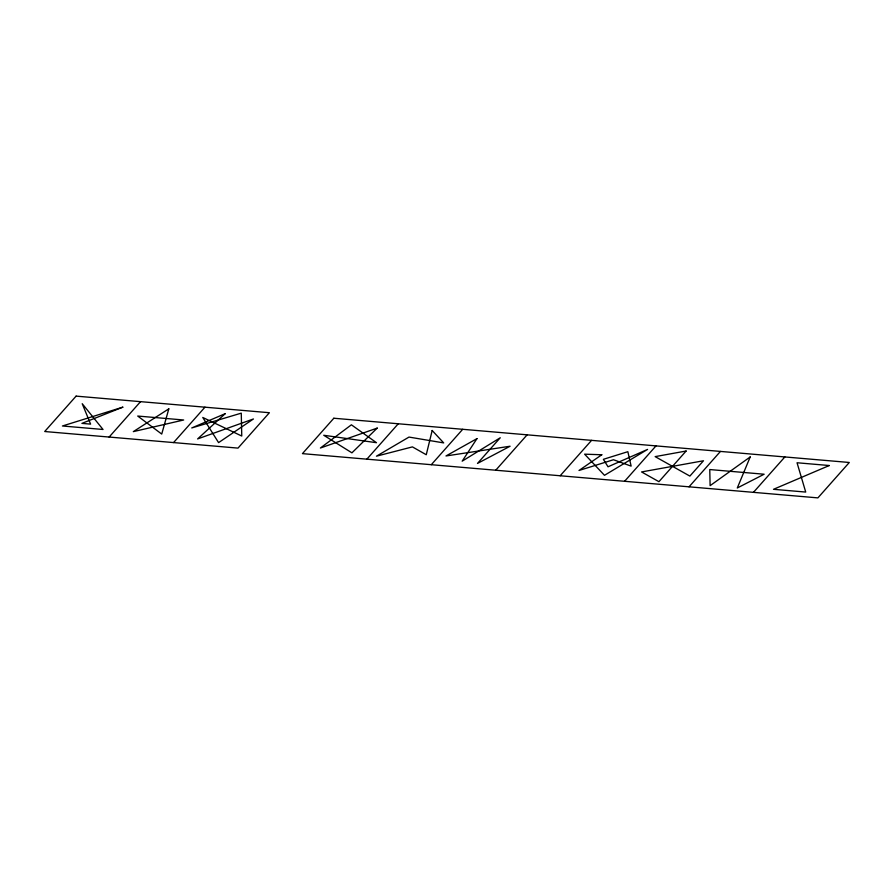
<?xml version="1.0" encoding="UTF-8"?>
<svg xmlns="http://www.w3.org/2000/svg" width="894" height="894" viewBox="0 0 894 894"><rect width="100%" height="100%" fill="white"/><g stroke="black" fill="none" stroke-linecap="round" stroke-linejoin="round"><path stroke-width="1.34" d="M109.135 437.054L140.537 401.652M173.57 442.575L204.961 407.183M366.864 459.17L398.266 423.767M431.299 464.701L462.701 429.299M495.734 470.233L527.136 434.83M560.169 475.764L591.571 440.362M624.604 481.285L655.995 445.894M689.039 486.817L720.43 451.425M753.463 492.348L784.865 456.946M432.171 430.495L426.259 454.744L412.425 446.888L376.452 456.186L409.005 437.077L443.692 442.91L432.171 430.495M168.821 408.837L161.725 434.071L137.71 416.045L183.672 419.99L133.318 431.634L168.821 408.837M750.2 456.946L737.293 487.99L764.135 474.222L709.769 469.551L710.115 485.654L750.2 456.946M476.971 438.619L462.176 461.159L500.26 437.758L477.497 463.427L510.094 446.229L445.983 455.962L476.971 438.619M76.102 396.12L44.7 431.523L238.005 448.106L269.396 412.715L76.102 396.12M333.831 418.236L302.429 453.638L817.898 497.88L849.3 462.477L333.831 418.236M686.111 451.023L658.923 481.687L641.557 471.943L703.477 460.768L689.877 476.089L655.157 456.622L686.111 451.023M377.212 428.092L351.923 452.833L323.74 435.266L376.475 442.698L351.398 424.806L320.41 448.017L377.212 428.092M225.199 413.676L197.608 438.932L253.449 418.962L218.583 442.631L202.77 417.464L241.76 436.048L241.268 413.151L191.741 427.947L225.199 413.676M601.796 454.767L578.999 470.479L613.474 459.739L631.142 466.12L627.845 451.693L603.383 459.315L608.021 466.791L647.569 449.414L604.478 475.317L584.62 454.174L601.796 454.767M829.263 465.528L773.5 489.309L805.717 492.069L797.046 462.757L829.263 465.528M122.802 407.172L81.913 423.376L90.607 424.125L82.214 403.697L103.022 429.478L62.424 425.991L122.802 407.172"/></g></svg>
